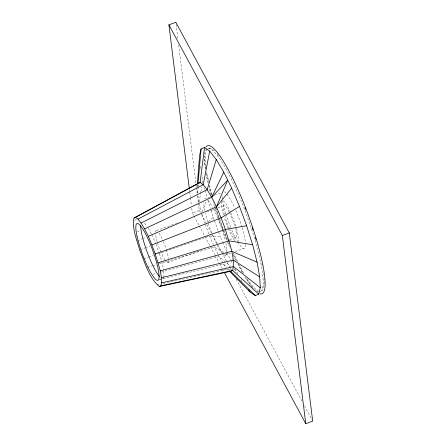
<?xml version="1.0" encoding="UTF-8"?>
<svg xmlns="http://www.w3.org/2000/svg" width="446" height="446" viewBox="0 0 446 446"><rect width="100%" height="100%" fill="white"/><g stroke="black" fill="none" stroke-linecap="round" stroke-linejoin="round"><path stroke-width="0.33" stroke-dasharray="2.23 1.67" d="M197.204 186.517L197.31 185.135M198.163 186.88L197.5 193.748L197.26 189.171M198.225 186.194L198.358 184.817M199.178 201.876L200.789 192.421M200.906 191.747L201.715 187.019M202.4 182.966L202.746 180.937L201.798 175.607M197.305 186.567L197.6 185.291M202.216 211.744L206.253 200.923M208.293 221.79L213.21 217.397L210.518 208.873M134.53 220.408L136.37 219.426M137.284 231.809L139.782 230.627M137.502 240.851L141.956 238.922M142.592 238.649L145.77 237.266M140.317 249.754L144.822 247.998M145.463 247.747L149.973 245.991M209.241 148.574L210.211 148.217M210.077 196.909L205.628 198.548A30.222 5.497 69.8 0 0 204.301 199.1M214.526 195.27L221.517 192.694M193.659 215.49L192.343 213.043L199.273 210.49L198.325 202.908M156.513 230.549L174.793 223.808M175.445 223.569L177.402 222.849M206.782 212.023L224.41 205.528M167.518 262.627L200.817 250.357M229.545 239.77L235.421 237.606M159.629 279.436L160.844 278.99M225.102 255.307L230.822 253.2M235.271 251.561L243.533 248.517M143.657 258.786L148.228 257.208M148.886 256.98L153.457 255.402M158.029 253.824L168.476 250.217M169.134 249.989L179.582 246.382M180.234 246.159L209.631 236.006L220.357 236.698L222.504 241.738M147.308 267.338L151.952 265.928M152.616 265.721L155.927 264.718M159.244 263.709L214.309 246.972L225.141 253.233M153.006 274.284L156.34 273.392M161.012 272.138L219.058 256.567L230.749 266.468M159.25 279.597L223.552 264.144L226.484 266.992M156.897 284.816L160.292 284.063M163.007 283.466L166.403 282.714M167.083 282.563L226.813 269.339M225.743 253.579L228.151 254.973L230.588 259.895M229.049 270.265L227.493 269.189L228.458 270.159M233.938 269.167L236.068 270.967L237.768 273.838M228.436 268.888L229.896 270.315M223.552 264.144L226.312 267.672M241.18 279.575L242.2 281.298M222.861 262.978L218.166 254.766M199.273 210.49L201.246 214.164M201.581 214.777L206.526 223.964M206.855 224.572L212.129 234.373M212.458 234.986L217.737 244.782M218.066 245.395L226.969 261.93M227.298 262.543L229.935 267.438M230.264 268.052L231.257 269.891M236.202 279.073L302.148 401.551M304.456 405.838L312.367 420.533M193.993 216.104L198.938 225.291M199.267 225.905L204.541 235.7M204.87 236.313L214.766 254.683M215.095 255.296L219.053 262.644M219.382 263.257L222.019 268.157M222.348 268.771L223.669 271.218M230.889 260.509L232.411 263.586M234.847 268.503L236.068 270.967M217.871 254.17L213.528 245.144M222.771 242.368L226.54 251.193M226.808 251.823L228.151 254.973M209.631 236.006L213.266 244.536M213.21 217.397L220.357 236.698M205.344 224.427L208.918 234.078M207.825 200.343L210.311 208.215M202.138 214.281L204.943 223.156M204.463 187.649L204.976 189.656M205.149 190.33L207.206 198.375M199.401 203.861L201.575 212.363M200.143 166.269L200.733 169.603M197.862 195.783L199.067 202.551M176.098 24.368L177.987 39.532M178.673 45.046L195.922 183.607M196.011 184.293L196.351 187.052M196.441 187.744L197.126 193.257M197.466 196.011L198.241 202.216M189.422 189.606L189.595 190.983M189.684 191.674L190.37 197.188M190.453 197.879L191.395 205.461M191.741 208.215L192.343 213.043M168.594 260.932A17.082 3.105 69.8 0 1 165.349 260.57M164.975 260.029A17.082 3.105 69.8 0 1 161.145 252.737M160.9 252.174A17.082 3.105 69.8 0 1 157.438 242.713M157.098 241.565A17.082 3.105 69.8 0 1 155.565 234.607M155.442 232.243A17.082 3.105 69.8 0 1 157.639 231.329M159.06 233.147A17.082 3.105 69.8 0 1 163.13 241.002M163.375 241.57A17.082 3.105 69.8 0 1 166.23 249.281M166.414 249.871A17.082 3.105 69.8 0 1 168.465 258.569M235.02 227.248A17.082 3.105 69.8 0 1 235.845 237.59A17.082 3.105 69.8 0 1 229.818 229.417M229.534 228.804A17.082 3.105 69.8 0 1 224.996 216.544M224.466 214.593A17.082 3.105 69.8 0 1 229.149 211.945M229.439 212.519A17.082 3.105 69.8 0 1 234.836 226.59M245.451 244.492A30.222 5.497 69.8 0 1 238.415 242.975M238.103 242.468A30.222 5.497 69.8 0 1 230.928 227.9M230.66 227.248A30.222 5.497 69.8 0 1 226.072 214.515M225.866 213.851A30.222 5.497 69.8 0 1 222.632 200.667M222.381 198.938A30.222 5.497 69.8 0 1 222.141 195.783M224.059 191.758A30.222 5.497 69.8 0 1 234.473 207.334M235.85 210.434A30.222 5.497 69.8 0 1 241.927 227.086M242.128 227.739A30.222 5.497 69.8 0 1 245.434 243.923M227.003 252.302A30.222 5.497 69.8 0 1 223.117 253.925M222.331 253.049A30.222 5.497 69.8 0 1 216.823 244.152M216.522 243.549A30.222 5.497 69.8 0 1 211.962 233.386M211.699 232.728A30.222 5.497 69.8 0 1 208.07 222.643M207.853 221.974A30.222 5.497 69.8 0 1 205.394 213.26M204.803 210.674A30.222 5.497 69.8 0 1 203.71 202.579M208.003 200.343A30.222 5.497 69.8 0 1 212.681 207.39M213.606 209.118A30.222 5.497 69.8 0 1 217.693 217.865M217.966 218.512A30.222 5.497 69.8 0 1 225.341 240.595M225.927 243.181A30.222 5.497 69.8 0 1 227.02 251.282M144.565 223.162A30.222 5.497 69.8 0 1 147.085 226.384M148.328 228.352A30.222 5.497 69.8 0 1 151.467 234.156M151.774 234.78A30.222 5.497 69.8 0 1 155.186 242.395M155.983 244.363A30.222 5.497 69.8 0 1 158.72 251.761M159.395 253.774A30.222 5.497 69.8 0 1 163.576 270.226M163.732 271.358A30.222 5.497 69.8 0 1 163.593 277.551M163.381 277.986A30.222 5.497 69.8 0 1 162.573 278.572M234.942 240.728A22.339 4.064 69.8 0 1 228.419 228.792M228.174 228.213A22.339 4.064 69.8 0 1 224.187 217.358M223.479 214.994A22.339 4.064 69.8 0 1 221.74 201.001M223.156 200.772A22.339 4.064 69.8 0 1 230.415 212.101M230.911 213.205A22.339 4.064 69.8 0 1 236.352 228.135M236.531 228.781A22.339 4.064 69.8 0 1 238.092 242.133M252.252 287.101A78.847 14.339 69.8 0 1 246.114 278.226M242.669 272.367A78.847 14.339 69.8 0 1 238.203 263.987M236.67 260.916A78.847 14.339 69.8 0 1 233.002 253.183M229.188 244.575A78.847 14.339 69.8 0 1 227.571 240.734M227.304 240.093A78.847 14.339 69.8 0 1 223.223 229.829M222.978 229.188A78.847 14.339 69.8 0 1 218.953 218.178M218.724 217.531A78.847 14.339 69.8 0 1 215.63 208.304M211.655 195.192A78.847 14.339 69.8 0 1 209.107 185.581M208.466 182.955A78.847 14.339 69.8 0 1 206.297 172.764M205.606 168.772A78.847 14.339 69.8 0 1 204.363 155.894M258.351 291.701A76.221 13.865 69.8 0 1 256.311 290.753M253.334 288.222A76.221 13.865 69.8 0 1 244.993 277.005M242.223 272.355A76.221 13.865 69.8 0 1 237.93 264.456M235.778 260.191A76.221 13.865 69.8 0 1 233.007 254.41M229.634 246.95A76.221 13.865 69.8 0 1 223.067 230.967M222.816 230.326A76.221 13.865 69.8 0 1 218.992 219.967M218.763 219.32A76.221 13.865 69.8 0 1 214.788 207.462M214.582 206.799A76.221 13.865 69.8 0 1 213.16 202.2M211.047 194.908A76.221 13.865 69.8 0 1 209.051 187.337M207.959 182.754A76.221 13.865 69.8 0 1 206.225 174.403M205.344 169.118A76.221 13.865 69.8 0 1 204.458 156.145M204.586 154.55A76.221 13.865 69.8 0 1 207.34 148.657M207.931 148.49A76.221 13.865 69.8 0 1 247.179 216.36A76.221 13.865 69.8 0 1 260.252 291.617M259.321 291.344A76.221 13.865 69.8 0 1 247.307 278.75M243.895 273.214A76.221 13.865 69.8 0 1 239.508 265.27M237.673 261.69A76.221 13.865 69.8 0 1 233.671 253.389M227.36 238.945A76.221 13.865 69.8 0 1 216.187 208.433M212.017 194.551A76.221 13.865 69.8 0 1 209.698 185.648M208.505 180.507A76.221 13.865 69.8 0 1 206.827 172M205.985 166.325A76.221 13.865 69.8 0 1 215.228 151.696M217.208 153.903A76.221 13.865 69.8 0 1 218.473 155.481M261.936 263.408A76.221 13.865 69.8 0 1 262.337 265.515M263.547 273.231A76.221 13.865 69.8 0 1 263.725 274.758M263.993 277.652A76.221 13.865 69.8 0 1 260.631 291.422"/><path stroke-width="0.67" d="M197.416 183.746L199.563 155.37L201.057 148.975L204.513 147.537L209.704 151.138L216.271 159.54L223.764 172.167L231.68 188.162L239.474 206.431L246.621 225.737L252.626 244.754L257.086 262.192L259.689 276.866L260.269 287.765L258.775 294.154L255.318 295.598L250.128 291.996L229.902 271.614M198.052 183.373L200.126 182.509C205.74 185.72 208.349 192.059 211.677 197.288C217.09 207.624 221.517 218.434 225.392 229.428C228.949 242.663 235.416 256.578 232.684 270.482L230.61 271.346L159.322 286.499C148.585 277.457 144.972 262.521 139.67 250.005C136.905 239.714 131.871 228.887 134.001 218.072L198.052 183.373L201.057 148.975M204.513 147.537L200.126 182.509L134.001 218.072M209.704 151.138L203.237 184.672L138.031 219.081L135.612 217.403M159.322 286.499L160.934 285.825C163.063 275.015 158.029 264.188 155.264 253.897C150.72 241.799 146.255 229.238 138.031 219.081M216.271 159.54L207.178 189.712L141.098 223M148.289 236.358L216.427 206.883L227.722 180.162L211.677 197.288L144.599 228.898M211.677 197.288L223.764 172.167M216.427 206.883L231.68 188.162M239.474 206.431L221.105 217.849L151.93 244.887M189.255 188.229L168.911 24.853L175.841 22.3L289.27 232.957L312.696 421.147L305.766 423.7L224.327 272.445M305.766 423.7L282.34 235.51L289.27 232.957M155.264 253.897L225.392 229.428L246.621 225.737M158.062 262.772L228.993 240.84L252.626 244.754M160.147 270.906L231.669 251.304L257.086 262.192M161.363 277.752L233.23 260.107L259.689 276.866M161.63 282.842L233.576 266.647L260.269 287.765M160.934 285.825L232.684 270.482L258.775 294.154M230.61 271.346L255.318 295.598M248.489 289.894L250.128 291.996M168.911 24.853L282.34 235.51M159.679 276.749A30.222 5.497 69.8 0 1 147.403 252.72A30.222 5.497 69.8 0 1 140.663 225.81M205.907 147.191A78.847 14.339 69.8 0 1 248.009 214.253A78.847 14.339 69.8 0 1 260.169 293.814M245.005 207.674A76.221 13.865 69.8 0 1 245.746 209.592M252.258 227.794A76.221 13.865 69.8 0 1 252.915 229.796M255.402 237.712A76.221 13.865 69.8 0 1 255.976 239.653M137.05 236.374A30.222 5.497 69.8 0 0 157.204 280.328A30.222 5.497 69.8 0 0 148.144 239.145A30.222 5.497 69.8 0 0 137.05 236.374"/></g></svg>
